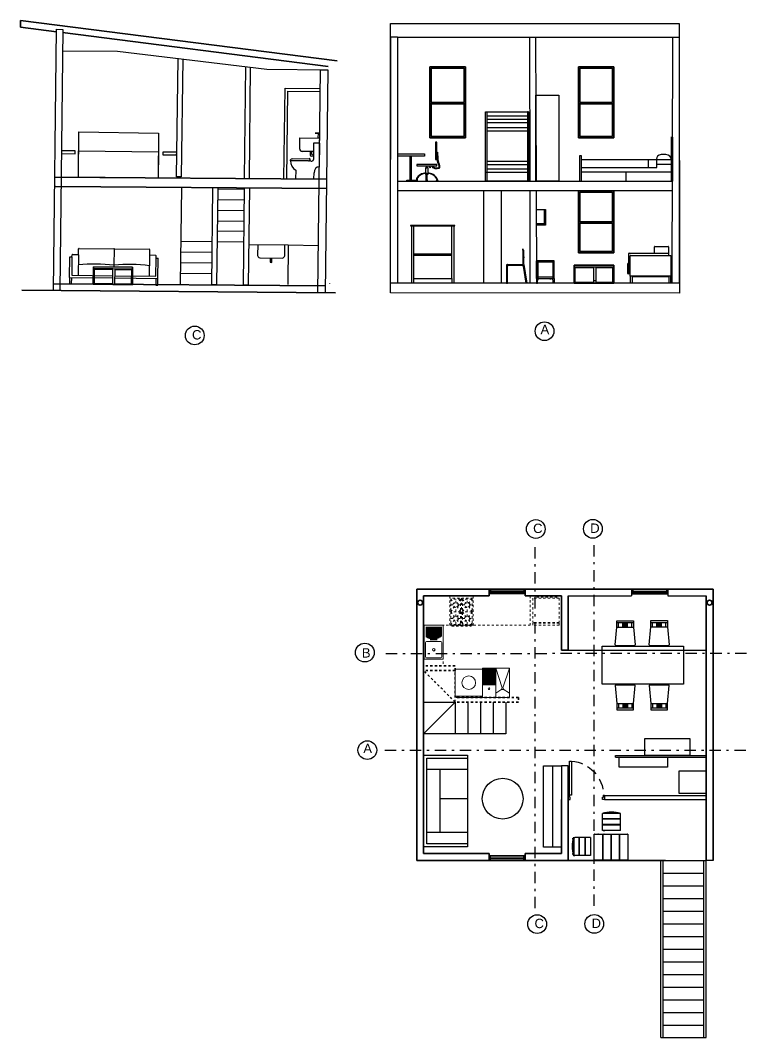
# Model space of a CAD drawing. Header units: inches. Extents: x 157.3 to 225.9, y 42.2 to 124.9.
# Drawn here: x 166.47 to 198.47, y 42.2 to 87.03 of the extents above; entities that cross this region are included whole.
import ezdxf

# ---------------------------------------------------------------- set-up
doc = ezdxf.new("R2010")
doc.units = ezdxf.units.IN
doc.header["$MEASUREMENT"] = 0
doc.linetypes.add('DASHDOT', pattern=[1, 0.5, -0.25, 0, -0.25])
doc.linetypes.add('HIDDEN', pattern=[0.375, 0.25, -0.125])
for name, color, linetype, lineweight in [('A-DOOR-FULL', 4, 'Continuous', 25), ('A-ELEV-MBE1', 7, 'Continuous', 35), ('A-FLOR-LEVL', 7, 'Continuous', 35), ('A-FLOR-STRS', 4, 'Continuous', 25), ('A-FURN', 8, 'Continuous', 18), ('A-GLAZ-FULL', 4, 'Continuous', 25), ('A-SECT-MCUT', 7, 'Continuous', 35), ('A-WALL-FULL-EXTR', 7, 'Continuous', 35), ('A-WALL-FULL-INTR', 7, 'Continuous', 35)]:
    doc.layers.add(name, color=color, linetype=linetype, lineweight=lineweight)
doc.styles.get("Standard").update_dxf_attribs({"font": 'Arial.ttf'})

# ---------------------------------------------------------------- blocks, each defined once
blk = doc.blocks.new('LAVADORA-PL')
for p, q in [((0, 0), (0, 0.6)), ((0, 0.6), (0.6, 0.6)), ((0.6, 0.6), (0.6, 0)), ((0.625, 0.575), (0.625, 0.025)), ((0.6, 0), (0, 0))]:
    blk.add_line(p, q)
for points in [[(0.6, 0.575), (0.625, 0.575)], [(0.6, 0.025), (0.625, 0.025)]]:
    blk.add_lwpolyline(points)
blk.add_circle((0.3, 0.3), 0.15)
blk = doc.blocks.new('DOOR-75')
for points in [[(-0.07, 0.84), (-0.07, 0.09), (-0.025, 0.09), (-0.025, 0.84), (-0.07, 0.84)], [(-0.775, 0.09), (-0.8, 0.09), (-0.8, 0), (-0.755, 0), (-0.755, 0.045), (-0.775, 0.045), (-0.775, 0.09)], [(-0.025, 0.09), (0, 0.09), (0, 0), (-0.045, 0), (-0.045, 0.045), (-0.025, 0.045), (-0.025, 0.09)]]:
    blk.add_lwpolyline(points)
at = {"linetype": 'HIDDEN'}
blk.add_arc((-0.023, 0.089), 0.752, 93.6181, 179.9249, dxfattribs=at)

msp = doc.modelspace()

# ---------------------------------------------------------------- linework, layer by layer
at = {"color": 0}
for p, q in [((168.323, 85.688), (170.751, 85.671)), ((170.751, 85.671), (177.329, 84.879)), ((177.329, 84.879), (180.022, 84.845)), ((180.022, 84.845), (179.897, 75.023)), ((178.084, 80.044), (178.135, 84.044)), ((178.135, 84.044), (179.687, 84.024)), ((178.206, 80.044), (178.255, 83.904)), ((178.255, 83.904), (179.685, 83.886)), ((186.966, 79.947), (186.966, 82.995)), ((187.489, 82.995), (187.489, 82.995)), ((188.86, 82.995), (188.86, 79.947)), ((179.391, 81.615), (179.382, 80.888)), ((179.656, 81.617), (179.391, 81.615)), ((179.643, 80.576), (179.656, 81.617)), ((195.15, 79.943), (195.15, 81.887)), ((195.197, 81.884), (195.197, 79.943)), ((183.086, 81.146), (184.272, 81.146)), ((183.643, 81.146), (183.643, 81.146)), ((184.272, 81.146), (184.272, 81.045)), ((184.812, 81.221), (184.851, 81.221)), ((179.168, 80.831), (178.355, 80.841)), ((179.27, 80.82), (178.365, 80.832)), ((178.438, 80.918), (179.199, 80.944)), ((184.273, 81.046), (183.087, 81.046)), ((183.643, 79.984), (183.643, 81.046)), ((183.705, 79.984), (183.705, 81.046)), ((191.122, 79.943), (191.124, 81.071)), ((191.124, 81.071), (191.171, 81.07)), ((191.171, 81.07), (191.17, 79.943)), ((178.601, 80.427), (178.597, 80.048)), ((179.403, 80.038), (179.407, 80.312)), ((184.446, 80.621), (184.518, 80.534)), ((184.545, 80.548), (184.496, 80.621)), ((184.518, 80.534), (184.545, 80.548)), ((191.17, 80.35), (195.15, 80.35)), ((193.16, 79.943), (193.16, 80.35)), ((178.597, 80.048), (179.403, 80.038)), ((179.961, 80.019), (179.972, 80.019)), ((182.769, 79.947), (182.78, 79.947)), ((183.083, 79.947), (195.198, 79.947)), ((183.919, 80.052), (183.919, 80.002)), ((183.945, 80.036), (183.945, 79.99)), ((188.86, 79.947), (186.966, 79.947)), ((175.163, 79.605), (176.35, 79.59)), ((175.157, 79.133), (176.344, 79.118)), ((175.152, 78.662), (176.338, 78.647)), ((175.146, 78.19), (176.333, 78.175)), ((175.14, 77.75), (176.327, 77.734)), ((173.546, 77.3), (174.925, 77.28)), ((173.546, 77.3), (174.925, 77.282)), ((175.134, 77.28), (176.321, 77.265)), ((170.601, 76.944), (170.592, 76.231)), ((173.54, 76.828), (174.919, 76.811)), ((168.636, 75.699), (168.648, 76.601)), ((172.533, 75.65), (172.544, 76.552)), ((173.534, 76.356), (174.913, 76.339)), ((170.549, 76.039), (169.723, 76.05)), ((171.374, 76.029), (170.625, 76.038)), ((173.528, 75.885), (174.907, 75.867)), ((168.636, 75.699), (170.544, 75.675)), ((170.621, 75.674), (172.533, 75.65))]:
    msp.add_line(p, q, dxfattribs=at)
for p, q in [((195.15, 81.887), (195.197, 81.884)), ((184.811, 80.045), (184.811, 79.992)), ((184.836, 80.039), (184.836, 79.989)), ((186.881, 75.451), (186.881, 79.509)), ((187.661, 75.451), (187.661, 79.509)), ((189.208, 78.008), (189.208, 78.69)), ((189.54, 78.69), (189.54, 78.008)), ((189.54, 78.066), (189.208, 78.066)), ((183.798, 75.65), (183.798, 77.968)), ((185.48, 75.65), (185.48, 77.968)), ((183.798, 76.743), (185.48, 76.743)), ((183.798, 76.684), (185.48, 76.684)), ((188.599, 76.778), (188.613, 76.778)), ((188.613, 76.759), (188.599, 76.759)), ((195.03, 76.77), (195.03, 76.671)), ((187.889, 76.232), (187.889, 75.451)), ((187.925, 76.271), (188.605, 76.271)), ((187.964, 76.232), (188.588, 76.232)), ((188.123, 76.232), (188.123, 76.271)), ((188.143, 76.232), (188.143, 76.271)), ((188.377, 76.232), (188.377, 76.271)), ((188.396, 76.232), (188.396, 76.271)), ((188.652, 76.603), (188.652, 76.564)), ((188.652, 76.271), (188.777, 75.451)), ((189.208, 75.647), (189.208, 76.427)), ((189.93, 76.368), (189.266, 76.368)), ((188.624, 76.201), (188.738, 75.451)), ((191.739, 76.115), (190.9, 76.115)), ((192.578, 76.115), (191.817, 76.115)), ((188.777, 75.451), (188.738, 75.451)), ((189.247, 75.451), (189.247, 75.568)), ((189.93, 75.705), (189.266, 75.705)), ((189.949, 75.451), (189.949, 75.568)), ((190.9, 75.549), (190.861, 75.549)), ((191.817, 75.549), (191.739, 75.549)), ((192.617, 75.549), (192.578, 75.549)), ((193.397, 61.963), (193.397, 61.664)), ((194.991, 61.963), (194.991, 61.664)), ((190.608, 61.664), (193.397, 61.664)), ((194.991, 61.664), (196.685, 61.664)), ((192.678, 59.507), (192.745, 60.293)), ((192.745, 60.493), (193.482, 60.493)), ((192.745, 60.293), (193.482, 60.293)), ((192.825, 60.293), (192.825, 60.493)), ((193.014, 60.293), (193.014, 60.493)), ((193.034, 60.293), (193.034, 60.493)), ((193.074, 60.293), (193.074, 60.493)), ((193.094, 60.293), (193.094, 60.493)), ((193.133, 60.293), (193.133, 60.493)), ((193.153, 60.293), (193.153, 60.493)), ((193.193, 60.293), (193.193, 60.493)), ((193.213, 60.293), (193.213, 60.493)), ((193.402, 60.293), (193.402, 60.493)), ((193.482, 60.293), (193.549, 59.506)), ((194.175, 59.508), (194.242, 60.294)), ((194.242, 60.493), (194.98, 60.493)), ((194.242, 60.294), (194.98, 60.294)), ((194.322, 60.294), (194.322, 60.493)), ((194.511, 60.294), (194.511, 60.493)), ((194.531, 60.294), (194.531, 60.493)), ((194.571, 60.294), (194.571, 60.493)), ((194.591, 60.294), (194.591, 60.493)), ((194.631, 60.294), (194.631, 60.493)), ((194.651, 60.294), (194.651, 60.493)), ((194.691, 60.294), (194.691, 60.493)), ((194.711, 60.294), (194.711, 60.493)), ((194.9, 60.294), (194.9, 60.493)), ((194.98, 60.294), (195.047, 59.507)), ((190.608, 59.273), (196.685, 59.273)), ((192.706, 59.476), (193.522, 59.476)), ((194.203, 59.477), (195.019, 59.477)), ((192.678, 57.713), (192.745, 56.927)), ((192.706, 57.744), (193.522, 57.744)), ((193.482, 56.927), (193.549, 57.715)), ((194.175, 57.713), (194.242, 56.927)), ((194.203, 57.744), (195.019, 57.744)), ((194.98, 56.927), (195.047, 57.714)), ((192.745, 56.927), (193.482, 56.927)), ((192.745, 56.728), (193.482, 56.728)), ((192.825, 56.927), (192.825, 56.728)), ((193.014, 56.927), (193.014, 56.728)), ((193.034, 56.927), (193.034, 56.728)), ((193.074, 56.927), (193.074, 56.728)), ((193.094, 56.927), (193.094, 56.728)), ((193.133, 56.927), (193.133, 56.728)), ((193.153, 56.927), (193.153, 56.728)), ((193.193, 56.927), (193.193, 56.728)), ((193.213, 56.927), (193.213, 56.728)), ((193.402, 56.927), (193.402, 56.728)), ((194.242, 56.927), (194.98, 56.927)), ((194.242, 56.728), (194.98, 56.728)), ((194.322, 56.927), (194.322, 56.728)), ((194.511, 56.927), (194.511, 56.728)), ((194.531, 56.927), (194.531, 56.728)), ((194.571, 56.927), (194.571, 56.728)), ((194.591, 56.927), (194.591, 56.728)), ((194.631, 56.927), (194.631, 56.728)), ((194.651, 56.927), (194.651, 56.728)), ((194.691, 56.927), (194.691, 56.728)), ((194.711, 56.927), (194.711, 56.728)), ((194.9, 56.927), (194.9, 56.728)), ((193.165, 54.552), (194.842, 54.552)), ((186.164, 54.013), (184.371, 54.013)), ((184.969, 51.243), (184.969, 54.013)), ((189.91, 54.172), (189.91, 50.586)), ((186.164, 52.728), (184.969, 52.728)), ((190.608, 52.698), (190.697, 52.698)), ((196.685, 52.847), (192.208, 52.847)), ((192.208, 52.698), (196.685, 52.698)), ((192.909, 52.068), (192.112, 52.068)), ((192.152, 52.104), (192.152, 52.093)), ((192.152, 52.104), (192.196, 52.104)), ((192.829, 52.104), (192.869, 52.104)), ((192.869, 52.104), (192.869, 52.093)), ((192.909, 51.325), (192.909, 52.082)), ((192.909, 51.843), (192.112, 51.843)), ((192.909, 51.823), (192.112, 51.823)), ((192.909, 51.584), (192.112, 51.584)), ((192.909, 51.564), (192.112, 51.564)), ((192.431, 51.823), (192.431, 51.843)), ((192.431, 51.564), (192.431, 51.584)), ((192.59, 51.823), (192.59, 51.843)), ((192.59, 51.564), (192.59, 51.584)), ((186.164, 51.243), (184.371, 51.243)), ((191.936, 51.171), (191.916, 51.171)), ((192.112, 51.171), (192.112, 50.016)), ((192.132, 51.171), (192.132, 50.016)), ((192.152, 51.325), (192.212, 51.325)), ((192.195, 51.171), (192.175, 51.171)), ((192.481, 51.171), (192.481, 50.016)), ((192.501, 51.171), (192.501, 50.016)), ((192.849, 51.171), (192.849, 50.016)), ((192.869, 51.171), (192.869, 50.016)), ((190.814, 50.984), (190.825, 50.984)), ((190.814, 50.945), (190.814, 50.984)), ((190.836, 51.024), (190.896, 51.024)), ((190.85, 51.024), (190.85, 50.227)), ((191.594, 51.024), (190.896, 51.024)), ((191.076, 51.024), (191.076, 50.227)), ((191.095, 50.705), (191.076, 50.705)), ((191.095, 51.024), (191.095, 50.227)), ((191.335, 51.024), (191.335, 50.227)), ((191.355, 50.705), (191.335, 50.705)), ((191.355, 51.024), (191.355, 50.227)), ((192.132, 50.673), (192.112, 50.673)), ((192.501, 50.673), (192.481, 50.673)), ((192.869, 50.673), (192.849, 50.673)), ((190.814, 50.267), (190.814, 50.311)), ((190.814, 50.267), (190.825, 50.267)), ((190.836, 50.227), (190.896, 50.227)), ((191.076, 50.546), (191.095, 50.546)), ((191.335, 50.546), (191.355, 50.546)), ((192.132, 50.514), (192.112, 50.514)), ((192.501, 50.514), (192.481, 50.514)), ((192.869, 50.514), (192.849, 50.514)), ((196.984, 50.008), (196.685, 50.008))]:
    msp.add_line(p, q)
at = {"color": 1}
for p, q in [((183.923, 80.04), (183.923, 80.037)), ((184.836, 80.039), (184.836, 80.036))]:
    msp.add_line(p, q, dxfattribs=at)
at = {"color": 2, "linetype": 'DASHDOT'}
for p, q in [((189.153, 47.909), (189.153, 63.851)), ((191.749, 48.005), (191.749, 63.947)), ((198.466, 59.127), (182.483, 59.111)), ((198.424, 54.854), (182.525, 54.854))]:
    msp.add_line(p, q, dxfattribs=at)
at = {"color": 0}
for points in [[(167.924, 75.123), (168.056, 86.631), (168.334, 86.628), (168.201, 75.121)], [(183.079, 86.284), (195.457, 86.284)], [(188.924, 79.947), (188.916, 86.284), (189.16, 86.284), (189.191, 79.947)], [(173.62, 85.325), (173.552, 80.131), (173.352, 80.133), (173.421, 85.349)], [(176.347, 80.057), (176.401, 84.99)], [(176.6, 84.966), (176.546, 80.056)], [(179.573, 75.026), (179.697, 84.849), (180.022, 84.845), (179.897, 75.023)], [(186.966, 82.808), (186.966, 82.995), (188.86, 82.995), (188.86, 82.974)], [(186.966, 82.511), (186.966, 82.678)], [(188.805, 82.808), (187.016, 82.808)], [(187.016, 82.678), (188.805, 82.678)], [(188.805, 82.511), (187.016, 82.511)], [(186.966, 82.144), (186.966, 82.309)], [(187.016, 82.309), (188.805, 82.309)], [(188.805, 82.144), (187.016, 82.144)], [(178.779, 81.346), (178.785, 81.853), (179.643, 81.842), (179.64, 81.616)], [(179.387, 81.247), (178.868, 81.253)], [(179.236, 81.249), (179.234, 81.089)], [(179.296, 81.248), (179.295, 81.148)], [(179.274, 81.049), (179.384, 81.047)], [(179.334, 81.108), (179.385, 81.107)], [(179.401, 80.888), (179.401, 80.888)], [(187.016, 80.821), (188.805, 80.821)], [(188.86, 80.821), (188.86, 80.654)], [(195.15, 80.874), (191.171, 80.874)], [(191.171, 80.536), (194.504, 80.536), (194.504, 80.874), (191.171, 80.874)], [(188.805, 80.318), (186.966, 80.318), (186.966, 80.485)], [(188.805, 80.654), (187.016, 80.654)], [(187.016, 80.485), (188.805, 80.485)], [(195.15, 80.679), (194.504, 80.679)], [(183.083, 79.947), (195.198, 79.947)], [(184.358, 79.987), (184.358, 80.002), (184.384, 80.002), (184.384, 79.99)], [(173.522, 75.413), (173.576, 79.664)], [(195.197, 79.509), (183.083, 79.509)], [(189.193, 79.509), (189.213, 75.451), (188.93, 75.451), (188.925, 79.509)], [(176.528, 77.15), (178.268, 77.128), (178.246, 75.388)], [(176.925, 77.145), (176.919, 76.661)], [(178.117, 76.646), (178.123, 77.13)], [(178.268, 77.128), (179.599, 77.111)], [(168.744, 76.6), (168.745, 76.699)], [(168.763, 76.715), (169.016, 76.712)], [(169.033, 76.695), (169.021, 75.79)], [(169.033, 76.695), (169.036, 76.964)], [(169.054, 76.98), (170.583, 76.961)], [(170.618, 76.96), (172.148, 76.941)], [(172.165, 76.924), (172.162, 76.655)], [(172.432, 76.668), (172.179, 76.672)], [(168.648, 76.601), (168.744, 76.6), (168.734, 75.794), (170.545, 75.771)], [(170.592, 76.231), (170.591, 76.154)], [(170.622, 75.77), (172.438, 75.747), (172.448, 76.553), (172.544, 76.552)], [(172.162, 76.655), (172.15, 75.75)], [(172.448, 76.553), (172.45, 76.652)], [(177.014, 76.564), (178.019, 76.551)], [(177.478, 76.558), (177.476, 76.364), (177.553, 76.363), (177.555, 76.557)], [(171.404, 75.376), (171.414, 76.144), (169.686, 76.166), (169.677, 75.398), (171.404, 75.376)], [(171.413, 76.067), (171.404, 75.376), (169.677, 75.398), (169.685, 76.089), (169.724, 76.088), (169.715, 75.436), (170.541, 75.425)], [(171.414, 76.144), (171.413, 76.067), (169.685, 76.089), (169.686, 76.166), (171.414, 76.144)], [(170.626, 76.077), (170.617, 75.386), (170.54, 75.387), (170.549, 76.078)], [(170.618, 75.424), (171.366, 75.415), (171.374, 76.067)], [(168.636, 75.699), (168.633, 75.411), (168.729, 75.41), (168.732, 75.698)], [(172.437, 75.651), (172.433, 75.363), (172.529, 75.362), (172.533, 75.65)], [(180.107, 75.419), (180.107, 75.424)], [(182.969, 75.45), (182.969, 75.455)]]:
    msp.add_lwpolyline(points, dxfattribs=at)
for points in [[(182.769, 86.894), (195.498, 86.894), (195.498, 75.451), (182.769, 75.451)], [(182.796, 86.294), (183.079, 86.294), (183.085, 75.451), (182.769, 75.461)], [(195.214, 86.284), (195.498, 86.284), (195.503, 75.441), (195.187, 75.451)]]:
    msp.add_lwpolyline(points, close=True)
for points in [[(189.181, 83.724), (190.187, 83.724), (190.187, 79.947), (189.181, 79.947)], [(186.966, 82.995), (187.016, 82.995), (187.016, 79.947), (186.966, 79.947)], [(188.86, 82.995), (188.805, 82.995), (188.805, 79.947), (188.86, 79.947)], [(169.049, 82.107), (172.561, 82.062), (172.536, 80.067), (169.024, 80.111)], [(179.645, 82.051), (179.454, 82.053), (179.454, 82.053), (179.645, 82.051)], [(179.643, 81.842), (179.596, 81.843), (179.598, 82.052), (179.645, 82.051)], [(184.812, 81.665), (184.759, 81.665), (184.759, 80.89), (184.812, 80.89)], [(168.887, 81.273), (168.279, 81.281), (168.278, 81.157), (168.885, 81.15)], [(169.038, 81.271), (172.55, 81.226), (172.536, 80.067), (169.024, 80.111)], [(173.357, 81.218), (172.749, 81.225), (172.748, 81.102), (173.355, 81.094)], [(194.504, 80.874), (194.132, 80.874), (194.132, 80.536), (194.504, 80.536)], [(184.812, 80.669), (183.935, 80.669), (183.935, 80.621), (184.812, 80.621)], [(184.334, 80.536), (184.415, 80.536), (184.415, 80.239), (184.334, 80.239)], [(184.354, 80.29), (184.38, 80.29), (184.38, 80.013), (184.354, 80.013)], [(184.363, 80.621), (184.383, 80.621), (184.383, 80.509), (184.363, 80.509)], [(183.492, 79.984), (183.862, 79.984), (183.862, 79.947), (183.492, 79.947)], [(191.361, 79.947), (191.361, 79.947), (191.361, 79.947), (191.361, 79.947)], [(174.955, 79.654), (175.164, 79.652), (175.11, 75.365), (174.9, 75.367)], [(176.351, 79.643), (176.561, 79.64), (176.506, 75.353), (176.297, 75.356)], [(182.777, 75.456), (195.503, 75.441), (195.503, 75.004), (182.777, 75.019)]]:
    msp.add_lwpolyline(points, close=True, dxfattribs=at)
for points in [[(189.208, 78.69), (189.598, 78.69), (189.598, 78.008), (189.208, 78.008)], [(183.661, 77.988), (183.661, 77.968), (185.613, 77.968), (185.613, 77.988), (183.661, 77.988), (183.661, 77.968)], [(183.7, 77.968), (183.7, 75.455), (183.798, 75.455), (183.798, 75.65), (185.48, 75.65), (185.48, 75.453), (185.577, 75.453), (185.577, 77.968)], [(188.613, 76.895), (188.613, 76.954), (188.599, 76.954), (188.599, 76.569), (188.613, 76.569)], [(188.623, 76.895), (188.613, 76.895), (188.613, 76.28)], [(188.652, 76.271), (188.652, 76.89)], [(193.334, 75.852), (193.269, 75.852), (193.269, 76.753)], [(193.287, 76.77), (195.012, 76.77)], [(193.352, 76.671), (195.105, 76.671)], [(194.401, 76.77), (194.401, 77.045)], [(194.418, 77.061), (195.012, 77.061)], [(195.03, 77.045), (195.03, 76.77)], [(189.208, 75.647), (189.988, 75.647), (189.988, 76.427), (189.208, 76.427)], [(189.266, 76.427), (189.266, 75.647)], [(189.93, 76.427), (189.93, 75.647)], [(192.617, 75.451), (192.617, 76.232), (190.861, 76.232), (190.861, 75.451), (192.617, 75.451)], [(192.617, 76.232), (192.617, 76.154), (190.861, 76.154), (190.861, 76.232), (192.617, 76.232)], [(193.23, 75.868), (193.23, 76.303)], [(193.248, 76.32), (193.269, 76.32)], [(193.334, 75.754), (193.334, 76.654)], [(195.123, 76.654), (195.123, 75.754), (193.334, 75.754)], [(187.889, 75.451), (187.928, 75.451), (187.928, 76.196)], [(192.617, 76.154), (192.617, 75.451), (190.861, 75.451), (190.861, 76.154), (190.9, 76.154), (190.9, 75.49), (191.739, 75.49)], [(191.817, 76.154), (191.817, 75.451), (191.739, 75.451), (191.739, 76.154)], [(191.817, 75.49), (192.578, 75.49), (192.578, 76.154)], [(193.269, 75.852), (193.248, 75.852)], [(189.208, 75.647), (189.208, 75.451), (189.247, 75.451)], [(189.403, 75.647), (189.403, 75.637), (189.345, 75.637)], [(189.793, 75.647), (189.793, 75.637), (189.852, 75.637)], [(189.988, 75.647), (189.988, 75.451), (189.949, 75.451)], [(193.334, 75.754), (193.334, 75.461), (193.431, 75.461), (193.431, 75.734), (195.031, 75.734), (195.031, 75.461), (195.123, 75.461), (195.123, 75.754)], [(192.745, 60.293), (192.745, 60.572), (193.482, 60.572), (193.482, 60.293)], [(194.242, 60.294), (194.242, 60.573), (194.98, 60.573), (194.98, 60.294)], [(192.099, 59.447), (195.686, 59.447), (195.686, 57.774), (192.099, 57.774), (192.099, 59.447)], [(192.745, 56.927), (192.745, 56.648), (193.482, 56.648), (193.482, 56.927)], [(194.242, 56.927), (194.242, 56.648), (194.98, 56.648), (194.98, 56.927)], [(193.984, 55.374), (195.957, 55.374), (195.957, 54.637), (193.984, 54.637), (193.984, 55.374)], [(186.164, 50.606), (184.232, 50.606), (184.232, 54.651), (186.164, 54.651), (186.164, 50.606)], [(186.164, 50.745), (184.371, 50.745), (184.371, 54.511), (186.164, 54.511)], [(192.693, 54.552), (192.693, 54.637), (196.685, 54.637)], [(192.693, 54.552), (192.693, 54.552), (196.685, 54.552)], [(194.985, 54.114), (192.853, 54.114), (192.853, 54.552), (194.985, 54.552), (194.985, 54.114)], [(190.309, 54.172), (190.309, 50.586), (189.512, 50.586), (189.512, 54.172), (190.309, 54.172)], [(190.608, 54.172), (190.309, 54.172), (190.309, 52.698)], [(196.685, 53.954), (196.685, 52.958), (195.489, 52.958), (195.489, 53.954), (196.685, 53.954)], [(192.909, 51.325), (192.112, 51.325), (192.112, 52.082)], [(191.753, 50.025), (191.753, 51.162)], [(191.764, 51.171), (193.217, 51.171)], [(193.228, 51.162), (193.228, 50.025)], [(191.594, 51.024), (191.594, 50.227), (190.896, 50.227)], [(193.217, 50.016), (191.764, 50.016)]]:
    msp.add_lwpolyline(points)
for centre in [(183.929, 79.977), (184.37, 79.977), (184.83, 79.974)]:
    msp.add_circle(centre, 0.0265, dxfattribs=at)
at = {"color": 2}
for centre in [(174.151, 73.141), (189.562, 73.328), (189.177, 64.612), (191.692, 64.619), (181.645, 59.167), (181.755, 54.867), (189.238, 47.201), (191.753, 47.208)]:
    msp.add_circle(centre, 0.413, dxfattribs=at)
msp.add_circle((187.718, 52.728), 0.897)
at = {"color": 0}
for centre, radius, start, end in [((178.874, 81.349), 0.0953, 176.892, 271.9819), ((179.335, 81.148), 0.0406, 179.896, 268.2886), ((178.432, 80.841), 0.0768, 86.0635, 180.217), ((178.871, 80.856), 0.507, 182.7414, 237.8255), ((179.18, 80.889), 0.0589, 258.5996, 70.7611), ((179.275, 81.089), 0.0406, 179.896, 268.2886), ((179.291, 80.911), 0.0935, 256.5559, 345.8692), ((179.661, 80.322), 0.254, 94.0392, 182.2426), ((184.33, 79.831), 0.466, 89.4897, 151.7453), ((184.33, 79.831), 0.445, 89.4897, 150.9864), ((184.422, 79.829), 0.466, 28.2547, 90.5103), ((184.422, 79.829), 0.445, 29.0136, 90.5103), ((168.763, 76.697), 0.018, 90.4456, 174.209), ((169.015, 76.694), 0.018, 4.3398, 88.1032), ((169.054, 76.962), 0.018, 90.4456, 174.209), ((170.583, 76.943), 0.018, 4.3398, 88.1032), ((170.619, 76.942), 0.018, 90.4456, 174.209), ((172.147, 76.923), 0.018, 4.3398, 88.1032), ((172.18, 76.654), 0.018, 90.4456, 174.209), ((172.432, 76.65), 0.018, 4.3398, 88.1032), ((177.045, 76.69), 0.13, 192.5373, 256.0245), ((169.726, 69.624), 6.664, 82.5328, 96.016), ((171.29, 69.604), 6.664, 82.5328, 96.016), ((177.991, 76.678), 0.13, 282.5244, 346.0115)]:
    msp.add_arc(centre, radius, start, end, dxfattribs=at)
for centre, radius, start, end in [((188.618, 76.793), 0.103, 70.688, 92.7865), ((193.287, 76.752), 0.0183, 91.1712, 174.9346), ((193.352, 76.653), 0.0183, 91.1712, 174.9346), ((194.419, 77.043), 0.0183, 91.1712, 174.9346), ((195.011, 77.043), 0.0183, 5.0654, 88.8288), ((195.011, 76.752), 0.0183, 5.0654, 88.8288), ((195.104, 76.653), 0.0183, 5.0654, 88.8288), ((187.926, 76.233), 0.0375, 87.6739, 182.3261), ((187.966, 76.194), 0.0375, 87.6739, 182.3261), ((188.587, 76.194), 0.0375, 6.6438, 87.6739), ((188.604, 76.28), 0.0093, 276.7142, 357.5322), ((188.618, 76.466), 0.103, 70.688, 92.7865), ((193.248, 76.302), 0.0183, 91.1712, 174.9346), ((193.248, 75.87), 0.0183, 185.0654, 268.8288), ((189.347, 75.529), 0.108, 88.6313, 158.6153), ((189.849, 75.529), 0.108, 21.3847, 91.3687), ((192.711, 59.51), 0.0335, 183.7254, 260.454), ((193.516, 59.51), 0.0335, 279.546, 354.0375), ((194.209, 59.51), 0.0335, 183.7254, 260.454), ((195.014, 59.51), 0.0335, 279.546, 354.0375), ((192.711, 57.711), 0.0335, 99.546, 176.2746), ((193.516, 57.711), 0.0335, 5.9625, 80.454), ((194.209, 57.711), 0.0335, 99.546, 176.2746), ((195.014, 57.711), 0.0335, 5.9625, 80.454), ((192.511, 50.738), 1.402, 73.4852, 106.5148), ((192.511, 50.731), 1.395, 73.4037, 106.5963), ((191.766, 51.159), 0.0126, 97.4968, 166.2895), ((193.216, 51.159), 0.0126, 13.7105, 82.5032), ((192.181, 50.626), 1.402, 163.4852, 196.5148), ((192.187, 50.626), 1.395, 163.4037, 196.5963), ((191.766, 50.028), 0.0126, 193.7105, 262.5032), ((193.216, 50.028), 0.0126, 277.4968, 346.2895)]:
    msp.add_arc(centre, radius, start, end)
msp.add_ellipse((194.819, 80.946), major_axis=(0.323, -0.008), ratio=0.539658, start_param=5.906989, end_param=9.895212, dxfattribs=at)
for points, knots in [([(184.851, 81.221), (184.849, 81.08), (184.846, 80.862), (185.009, 80.417), (184.62, 80.496), (184.61, 80.609), (184.609, 80.621)], [0, 0, 0, 0, 0.2369333, 0.3685451, 0.5239139, 0.5418607, 0.5418607, 0.5418607, 0.5418607]), ([(184.812, 81.221), (184.812, 80.89), (184.819, 80.979), (184.844, 80.74), (184.894, 80.669), (184.911, 80.539), (184.899, 80.514), (184.769, 80.504), (184.676, 80.537), (184.64, 80.59), (184.638, 80.603), (184.637, 80.621)], [0, 0, 0, 0, 0.2018622, 0.2018622, 0.3046987, 0.3046987, 0.4075351, 0.4075351, 0.5103716, 0.5103716, 0.5409391, 0.5409391, 0.5409391, 0.5409391])]:
    msp.add_open_spline(points, degree=3, knots=knots, dxfattribs=at)
at = {"layer": 'A-ELEV-MBE1'}
for p, q in [((184.514, 84.973), (184.514, 81.851)), ((184.514, 84.973), (186.075, 84.973)), ((184.572, 84.915), (186.016, 84.915)), ((184.572, 84.915), (184.572, 83.412)), ((186.016, 84.915), (186.016, 83.412)), ((186.075, 84.973), (186.075, 81.851)), ((191.053, 84.973), (191.053, 81.851)), ((191.053, 84.973), (192.614, 84.973)), ((191.112, 84.914), (192.556, 84.914)), ((191.112, 84.914), (191.112, 83.412)), ((192.556, 84.914), (192.556, 83.412)), ((192.614, 84.973), (192.614, 81.851)), ((184.572, 83.354), (184.572, 81.91)), ((186.016, 83.354), (186.016, 81.91)), ((191.112, 83.353), (191.112, 81.909)), ((192.556, 83.353), (192.556, 81.909)), ((184.514, 81.851), (186.075, 81.851)), ((184.572, 81.91), (186.016, 81.91)), ((191.053, 81.851), (192.614, 81.851)), ((191.112, 81.909), (192.556, 81.909)), ((191.053, 79.511), (191.053, 76.779)), ((192.614, 79.511), (191.053, 79.511)), ((191.112, 79.453), (192.556, 79.453)), ((191.112, 79.453), (191.112, 78.145)), ((192.556, 79.453), (192.556, 78.145)), ((192.614, 79.511), (192.614, 76.779)), ((191.112, 78.087), (191.112, 76.838)), ((192.556, 78.087), (192.556, 76.838)), ((191.053, 76.779), (192.614, 76.779)), ((191.112, 76.838), (192.556, 76.838))]:
    msp.add_line(p, q, dxfattribs=at)
at = {"layer": 'A-ELEV-MBE1', "color": 0}
for p, q in [((179.946, 80.031), (167.975, 80.119)), ((168.013, 79.705), (179.983, 79.617))]:
    msp.add_line(p, q, dxfattribs=at)
at = {"layer": 'A-ELEV-MBE1'}
for points in [[(186.016, 83.412), (184.572, 83.412)], [(192.556, 83.412), (191.112, 83.412)], [(186.075, 83.354), (184.514, 83.354)], [(192.614, 83.353), (191.053, 83.353)], [(192.614, 78.087), (191.053, 78.087)], [(192.556, 78.145), (191.112, 78.145)]]:
    msp.add_lwpolyline(points, dxfattribs=at)
at = {"layer": 'A-ELEV-MBE1', "color": 0}
msp.add_lwpolyline([(179.901, 75.328), (167.906, 75.419)], dxfattribs=at)
at = {"layer": 'A-FLOR-LEVL'}
for p, q in [((188.715, 61.963), (187.121, 61.963)), ((190.608, 61.963), (196.984, 61.963)), ((188.715, 61.764), (187.121, 61.764)), ((194.991, 61.754), (193.397, 61.754)), ((188.715, 50.207), (187.121, 50.207)), ((188.715, 50.008), (187.121, 50.008)), ((190.608, 50.008), (194.892, 50.008))]:
    msp.add_line(p, q, dxfattribs=at)
for centre in [(184.082, 61.365), (196.834, 61.365)]:
    msp.add_circle(centre, 0.11, dxfattribs=at)
at = {"layer": 'A-FLOR-STRS', "linetype": 'HIDDEN', "ltscale": 0.001}
for q in [(184.232, 58.377), (185.626, 58.377)]:
    msp.add_line((185.626, 56.982), q, dxfattribs=at)
at = {"layer": 'A-FLOR-STRS'}
for p, q in [((184.232, 56.982), (185.626, 56.982)), ((185.626, 56.982), (185.626, 55.587)), ((186.184, 56.982), (186.184, 55.587)), ((186.742, 56.982), (186.742, 55.587)), ((187.3, 56.982), (187.3, 55.587)), ((187.858, 56.982), (187.858, 55.587)), ((187.858, 55.587), (184.232, 55.587)), ((194.692, 42.197), (194.692, 50.008)), ((194.792, 42.197), (194.792, 50.008)), ((194.792, 50.008), (196.685, 50.008)), ((196.585, 42.197), (196.585, 50.008)), ((196.685, 42.197), (196.685, 50.008)), ((194.792, 49.45), (196.585, 49.45)), ((194.792, 48.892), (196.585, 48.892)), ((194.792, 48.334), (196.585, 48.334)), ((194.792, 47.776), (196.585, 47.776)), ((194.792, 47.219), (196.585, 47.219)), ((194.792, 46.661), (196.585, 46.661)), ((194.792, 46.103), (196.585, 46.103)), ((194.792, 45.545), (196.585, 45.545)), ((194.792, 44.987), (196.585, 44.987)), ((194.792, 44.429), (196.585, 44.429)), ((194.792, 43.871), (196.585, 43.871)), ((194.792, 43.313), (196.585, 43.313)), ((194.792, 42.755), (196.585, 42.755)), ((194.692, 42.197), (196.685, 42.197))]:
    msp.add_line(p, q, dxfattribs=at)
at = {"layer": 'A-FLOR-STRS', "linetype": 'DASHDOT', "ltscale": 15}
msp.add_line((185.626, 56.982), (184.232, 55.587), dxfattribs=at)
at = {"layer": 'A-FURN', "linetype": 'HIDDEN', "ltscale": 0.001}
for p, q in [((185.396, 61.664), (185.396, 60.369)), ((186.412, 61.565), (185.396, 61.565)), ((185.435, 61.525), (185.599, 61.326)), ((185.864, 61.525), (185.435, 61.525)), ((185.435, 61.525), (185.435, 60.967)), ((185.65, 61.344), (185.65, 61.525)), ((185.864, 61.518), (185.7, 61.326)), ((185.864, 61.525), (185.864, 60.967)), ((185.904, 61.565), (185.904, 60.369)), ((185.944, 61.525), (186.107, 61.326)), ((185.944, 61.525), (185.944, 60.92)), ((186.372, 61.525), (185.944, 61.525)), ((186.158, 61.344), (186.158, 61.525)), ((186.209, 61.326), (186.372, 61.525)), ((186.372, 61.525), (186.372, 60.967)), ((186.412, 61.664), (186.412, 60.369)), ((188.934, 60.369), (188.934, 61.664)), ((189.053, 61.565), (189.053, 60.489)), ((190.209, 61.565), (189.053, 61.565)), ((190.109, 61.664), (189.153, 61.664)), ((189.153, 61.664), (189.153, 61.565)), ((190.109, 61.624), (189.153, 61.624)), ((190.109, 61.604), (189.153, 61.604)), ((190.109, 61.664), (190.109, 61.565)), ((190.209, 61.565), (190.209, 60.489)), ((185.435, 61.266), (185.571, 61.266)), ((185.599, 61.206), (185.435, 60.967)), ((185.65, 60.967), (185.65, 61.187)), ((185.7, 61.206), (185.864, 60.967)), ((185.728, 61.266), (185.864, 61.266)), ((185.944, 61.266), (186.079, 61.266)), ((185.944, 60.967), (186.107, 61.206)), ((186.158, 60.967), (186.158, 61.187)), ((186.209, 61.206), (186.372, 60.967)), ((186.236, 61.266), (186.372, 61.266)), ((185.435, 60.967), (185.599, 60.728)), ((185.435, 60.967), (185.435, 60.409)), ((185.864, 60.967), (185.435, 60.967)), ((185.435, 60.668), (185.571, 60.668)), ((185.599, 60.608), (185.435, 60.409)), ((185.65, 60.746), (185.65, 60.967)), ((185.65, 60.409), (185.65, 60.59)), ((185.864, 60.967), (185.7, 60.728)), ((185.7, 60.608), (185.864, 60.409)), ((185.728, 60.668), (185.864, 60.668)), ((185.864, 60.967), (185.864, 60.409)), ((185.944, 60.967), (186.107, 60.728)), ((186.372, 60.967), (185.944, 60.967)), ((185.944, 60.927), (185.944, 60.409)), ((185.944, 60.668), (186.079, 60.668)), ((186.107, 60.608), (185.944, 60.409)), ((186.158, 60.746), (186.158, 60.967)), ((186.158, 60.409), (186.158, 60.59)), ((186.372, 60.967), (186.209, 60.728)), ((186.209, 60.608), (186.372, 60.409)), ((186.236, 60.668), (186.372, 60.668)), ((186.372, 60.967), (186.372, 60.409)), ((188.934, 60.369), (185.097, 60.369)), ((185.097, 60.369), (185.097, 58.576)), ((186.412, 60.369), (185.396, 60.369)), ((185.864, 60.409), (185.435, 60.409)), ((186.372, 60.409), (185.944, 60.409)), ((190.209, 60.489), (189.053, 60.489)), ((190.209, 60.469), (189.053, 60.469)), ((189.053, 60.469), (189.053, 60.369)), ((190.209, 60.369), (189.053, 60.369)), ((189.073, 60.489), (189.073, 60.469)), ((190.189, 60.489), (190.189, 60.469)), ((190.209, 60.469), (190.209, 60.369))]:
    msp.add_line(p, q, dxfattribs=at)
at = {"layer": 'A-FURN'}
for p, q in [((184.26, 58.875), (184.26, 60.369)), ((184.26, 60.369), (185.097, 60.369)), ((184.345, 60.301), (184.345, 59.845)), ((184.385, 60.301), (184.385, 59.823)), ((184.425, 60.301), (184.425, 59.805)), ((184.465, 60.301), (184.465, 59.79)), ((184.504, 60.301), (184.504, 59.778)), ((184.544, 60.301), (184.544, 59.712)), ((184.584, 60.301), (184.584, 59.712)), ((184.624, 60.301), (184.624, 59.712)), ((184.664, 60.301), (184.664, 59.712)), ((184.704, 60.301), (184.704, 59.712)), ((184.744, 60.301), (184.744, 59.712)), ((184.783, 60.301), (184.783, 59.712)), ((184.823, 60.301), (184.823, 59.712)), ((184.863, 60.301), (184.863, 59.791)), ((184.903, 60.301), (184.903, 59.807)), ((184.943, 60.301), (184.943, 59.826)), ((184.983, 60.301), (184.983, 59.848)), ((185.022, 60.301), (185.022, 59.875)), ((185.097, 58.875), (185.097, 60.369)), ((184.362, 59.65), (185, 59.65)), ((184.322, 59.61), (184.322, 58.972)), ((185.04, 59.61), (185.04, 58.972)), ((184.26, 58.875), (185.097, 58.875)), ((184.362, 58.933), (185, 58.933)), ((186.822, 57.181), (186.822, 58.476)), ((186.822, 58.476), (188.017, 58.476)), ((186.822, 58.458), (187.42, 58.458)), ((186.822, 58.438), (187.42, 58.438)), ((186.822, 58.418), (187.42, 58.418)), ((186.822, 58.399), (187.42, 58.399)), ((186.822, 58.379), (187.42, 58.379)), ((186.822, 58.359), (187.42, 58.359)), ((186.822, 58.339), (187.42, 58.339)), ((186.822, 58.319), (187.42, 58.319)), ((186.822, 58.299), (187.42, 58.299)), ((186.822, 58.279), (187.42, 58.279)), ((186.822, 58.279), (187.42, 58.279)), ((187.702, 57.606), (187.42, 58.476)), ((187.42, 57.181), (187.42, 58.476)), ((187.723, 57.606), (188.017, 58.476)), ((188.017, 58.476), (188.017, 57.181)), ((186.822, 58.259), (187.42, 58.259)), ((186.822, 58.239), (187.42, 58.239)), ((186.822, 58.219), (187.42, 58.219)), ((186.822, 58.199), (187.42, 58.199)), ((186.822, 58.179), (187.42, 58.179)), ((186.822, 58.159), (187.42, 58.159)), ((186.822, 58.14), (187.42, 58.14)), ((186.822, 58.12), (187.42, 58.12)), ((186.822, 58.12), (187.42, 58.12)), ((186.822, 58.1), (187.42, 58.1)), ((186.822, 58.1), (187.42, 58.1)), ((186.822, 58.08), (187.42, 58.08)), ((186.822, 58.08), (187.42, 58.08)), ((186.822, 58.06), (187.42, 58.06)), ((186.822, 58.06), (187.42, 58.06)), ((186.822, 58.04), (187.42, 58.04)), ((186.822, 58.04), (187.42, 58.04)), ((186.822, 58.02), (187.42, 58.02)), ((186.822, 58), (187.42, 58)), ((186.822, 57.98), (187.42, 57.98)), ((186.822, 57.96), (187.42, 57.96)), ((186.822, 57.94), (187.42, 57.94)), ((186.822, 57.92), (187.42, 57.92)), ((186.822, 57.9), (187.42, 57.9)), ((186.822, 57.881), (187.42, 57.881)), ((186.822, 57.861), (187.42, 57.861)), ((186.822, 57.841), (187.42, 57.841)), ((186.822, 57.821), (187.42, 57.821)), ((186.822, 57.801), (187.42, 57.801)), ((186.822, 57.781), (187.42, 57.781)), ((186.822, 57.761), (187.42, 57.761)), ((186.822, 57.741), (187.42, 57.741)), ((187.682, 57.551), (187.42, 57.38)), ((187.743, 57.552), (188.017, 57.38)), ((188.017, 57.181), (186.822, 57.181))]:
    msp.add_line(p, q, dxfattribs=at)
at = {"layer": 'A-FURN', "linetype": 'HIDDEN', "ltscale": 0.001}
msp.add_lwpolyline([(186.334, 60.362), (185.475, 60.362), (185.475, 60.337), (186.334, 60.337)], close=True, dxfattribs=at)
for centre in [(185.65, 61.266), (186.158, 61.266), (185.65, 60.668), (186.158, 60.668)]:
    msp.add_circle(centre, 0.118, dxfattribs=at)
at = {"layer": 'A-FURN'}
for centre, radius in [((184.681, 59.291), 0.0565), ((187.116, 57.571), 0.0361), ((187.712, 57.571), 0.0361)]:
    msp.add_circle(centre, radius, dxfattribs=at)
for centre, start, end in [((184.362, 59.61), 90, 180), ((185, 59.61), 0, 90), ((184.362, 58.972), 180, 270), ((185, 58.972), 270, 0)]:
    msp.add_arc(centre, 0.0399, start, end, dxfattribs=at)
at = {"layer": 'A-GLAZ-FULL'}
for p, q in [((187.121, 61.923), (187.18, 61.923)), ((187.18, 61.883), (188.655, 61.883)), ((188.655, 61.923), (188.715, 61.923)), ((193.397, 61.914), (193.457, 61.914)), ((193.457, 61.874), (194.931, 61.874)), ((194.931, 61.914), (194.991, 61.914)), ((187.121, 61.804), (187.18, 61.804)), ((187.18, 61.864), (188.655, 61.864)), ((187.18, 61.844), (188.655, 61.844)), ((188.655, 61.804), (188.715, 61.804)), ((193.397, 61.794), (193.457, 61.794)), ((193.457, 61.854), (194.931, 61.854)), ((193.457, 61.834), (194.931, 61.834)), ((194.931, 61.794), (194.991, 61.794)), ((187.121, 50.167), (187.18, 50.167)), ((187.121, 50.048), (187.18, 50.048)), ((187.18, 50.128), (188.655, 50.128)), ((187.18, 50.108), (188.655, 50.108)), ((187.18, 50.088), (188.655, 50.088)), ((188.655, 50.167), (188.715, 50.167)), ((188.655, 50.048), (188.715, 50.048))]:
    msp.add_line(p, q, dxfattribs=at)
at = {"layer": 'A-GLAZ-FULL', "ltscale": 0.001}
for p, q in [((187.18, 61.923), (187.18, 61.804)), ((188.655, 61.923), (188.655, 61.804)), ((193.457, 61.914), (193.457, 61.794)), ((194.931, 61.914), (194.931, 61.794)), ((187.18, 50.048), (187.18, 50.167)), ((188.655, 50.048), (188.655, 50.167))]:
    msp.add_line(p, q, dxfattribs=at)
at = {"layer": 'A-SECT-MCUT', "color": 0}
for p, q in [((166.469, 86.725), (166.471, 87.027)), ((180.35, 75.019), (166.529, 75.135))]:
    msp.add_line(p, q, dxfattribs=at)
for points in [[(180.424, 85.236), (166.471, 87.027)], [(168.063, 86.52), (166.469, 86.725)], [(180.023, 84.986), (168.332, 86.485)]]:
    msp.add_lwpolyline(points, dxfattribs=at)
at = {"layer": 'A-WALL-FULL-EXTR'}
for p, q in [((183.933, 50.008), (183.933, 61.963)), ((183.933, 61.963), (187.121, 61.963)), ((187.121, 61.664), (187.121, 61.963)), ((188.715, 61.963), (188.715, 61.664)), ((188.715, 61.963), (190.309, 61.963)), ((190.309, 61.963), (190.608, 61.963)), ((196.984, 50.008), (196.984, 61.963)), ((184.232, 50.307), (184.232, 61.664)), ((184.232, 61.664), (187.121, 61.664)), ((188.715, 61.664), (190.309, 61.664)), ((190.309, 59.273), (190.309, 61.664)), ((190.608, 59.273), (190.608, 61.664)), ((196.685, 50.008), (196.685, 61.664)), ((190.309, 59.273), (190.608, 59.273)), ((190.608, 50.008), (190.608, 54.172)), ((190.309, 50.307), (190.309, 52.698)), ((184.232, 50.307), (187.121, 50.307)), ((187.121, 50.008), (187.121, 50.307)), ((188.715, 50.008), (188.715, 50.307)), ((188.715, 50.307), (190.309, 50.307)), ((183.933, 50.008), (187.121, 50.008)), ((188.715, 50.008), (190.309, 50.008)), ((190.309, 50.008), (190.608, 50.008))]:
    msp.add_line(p, q, dxfattribs=at)
at = {"layer": 'A-WALL-FULL-INTR', "linetype": 'HIDDEN', "ltscale": 0.001}
for p, q in [((185.626, 58.576), (184.232, 58.576)), ((185.626, 58.377), (184.232, 58.377)), ((185.626, 58.377), (185.626, 58.576)), ((188.416, 57.181), (185.626, 57.181)), ((188.416, 56.982), (185.626, 56.982)), ((188.416, 57.181), (188.416, 56.982))]:
    msp.add_line(p, q, dxfattribs=at)

# ---------------------------------------------------------------- block references
at = {"layer": 'A-DOOR-FULL', "xscale": -1.999870845646907, "yscale": 1.999870845646907, "zscale": 1.999870845646907}
msp.add_blockref('DOOR-75', (190.608, 52.698), dxfattribs=at)
at = {"layer": 'A-FURN', "xscale": -1.992513781516756, "yscale": 1.992513781516756, "zscale": 1.992513781516756, "rotation": 90}
msp.add_blockref('LAVADORA-PL', (186.822, 58.436), dxfattribs=at)

# ---------------------------------------------------------------- texts
at = {"color": 2, "char_height": 0.413, "attachment_point": 1}
for s, insert in [('A', (189.385, 73.61)), ('C', (174.032, 73.377)), ('C', (189.058, 64.848)), ('D', (191.573, 64.855)), ('B', (181.512, 59.36)), ('A', (181.578, 55.149)), ('C', (189.119, 47.437)), ('D', (191.634, 47.444))]:
    msp.add_mtext_dynamic_manual_height_columns(s, width=2.13344, gutter_width=1, heights=[0], dxfattribs=dict(at, insert=insert))

doc.saveas('drawing.dxf')
